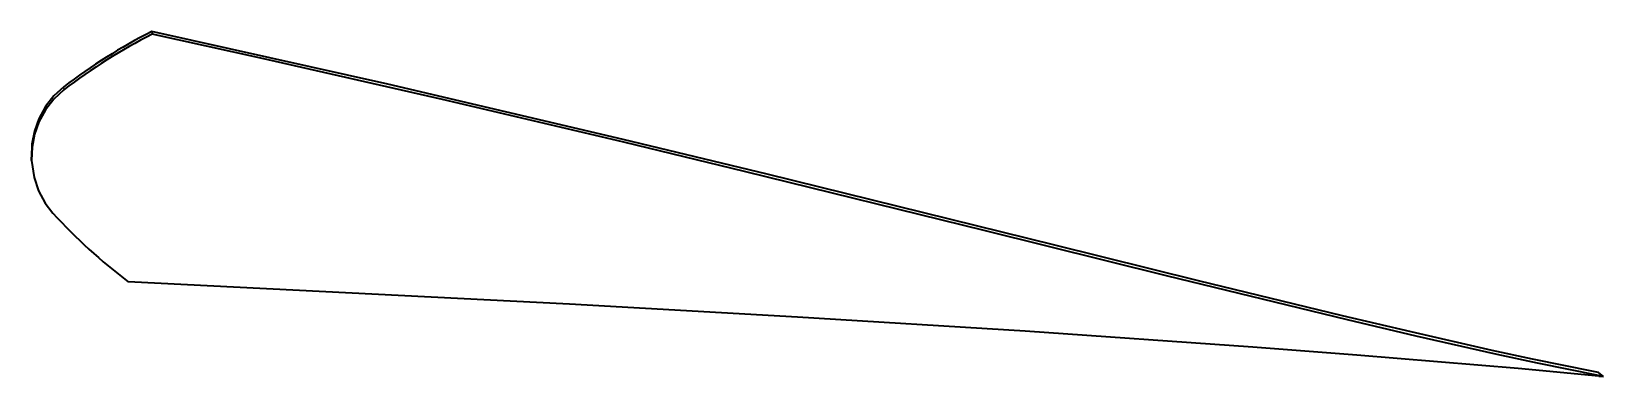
# Model space of a CAD drawing. Extents: x 177 to 244, y -23 to 156.
# Drawn here: x 176.7 to 243.6, y 141.1 to 155.8 of the extents above.
import ezdxf

# ---------------------------------------------------------------- set-up
doc = ezdxf.new("R2010")
doc.units = 0

msp = doc.modelspace()

# ---------------------------------------------------------------- linework, layer by layer
at = {"color": 7, "lineweight": 35, "ltscale": 0.002916}
msp.add_line((181.783859, 155.820236), (181.798416, 155.704498), dxfattribs=at)
at = {"color": 7, "lineweight": 13, "ltscale": 0.003279}
msp.add_line((178.03215, 153.328949), (178.029526, 153.460083), dxfattribs=at)
at = {"color": 7, "lineweight": 35, "ltscale": 0.003382}
msp.add_line((176.660446, 150.324707), (176.654739, 150.459854), dxfattribs=at)
at = {"color": 7, "lineweight": 35, "ltscale": 0.005398}
msp.add_line((243.401566, 141.295334), (243.189407, 141.335403), dxfattribs=at)
at = {"color": 7, "lineweight": 35, "ltscale": 0.007049}
msp.add_line((243.62233, 141.119934), (243.401566, 141.295334), dxfattribs=at)
at = {"color": 7, "lineweight": 35, "ltscale": 0.005415}
msp.add_line((243.62233, 141.119934), (243.4095, 141.160172), dxfattribs=at)
at = {"color": 7, "lineweight": 35, "ltscale": 0.004996}
msp.add_line((243.423508, 141.139999), (243.62233, 141.119934), dxfattribs=at)
at = {"color": 7, "lineweight": 35}
for points in [[(243.189407, 141.335403), (240.595718, 141.858582), (238.871841, 142.232864), (235.432388, 143.017975), (232.506912, 143.709396), (226.373795, 145.1987), (220.246658, 146.711655), (207.989151, 149.733871), (201.857376, 151.218918), (191.833572, 153.576233), (181.783859, 155.820236)], [(243.4095, 141.160172), (240.81218, 141.684509), (239.085892, 142.05957), (235.641556, 142.846298), (232.71254, 143.539001), (225.003372, 145.417389), (217.301315, 147.324158), (207.028488, 149.852722), (201.887161, 151.096878), (194.165604, 152.923203), (186.429337, 154.686279), (181.798416, 155.704498)], [(178.029526, 153.460083), (177.60527, 153.074219), (177.246475, 152.616669), (176.965317, 152.101227), (176.778488, 151.573441), (176.674088, 151.021484), (176.654739, 150.459854)], [(178.03215, 153.328949), (177.608871, 152.942062), (177.250961, 152.483856), (176.970505, 151.968063), (176.78392, 151.439545), (176.679672, 150.886932), (176.660446, 150.324707)], [(176.660446, 150.324707), (176.764725, 149.596664), (176.956619, 149.030029), (177.237839, 148.508865), (177.572678, 148.077209)], [(243.423508, 141.139999), (239.987991, 141.457428), (233.111588, 142.031525), (228.688614, 142.370987), (218.986984, 143.047134), (209.280594, 143.65094), (199.570999, 144.200562), (180.771011, 145.157959)]]:
    msp.add_lwpolyline(points, dxfattribs=at)
for centre, radius, start, end in [((192.728043, 134.243073), 24.193897, 116.894658, 127.411278), ((192.645981, 134.330917), 23.968611, 116.908769, 127.568495), ((195.258652, 164.243652), 23.96145, 222.429922, 232.798491)]:
    msp.add_arc(centre, radius, start, end, dxfattribs=at)

doc.saveas('drawing.dxf')
